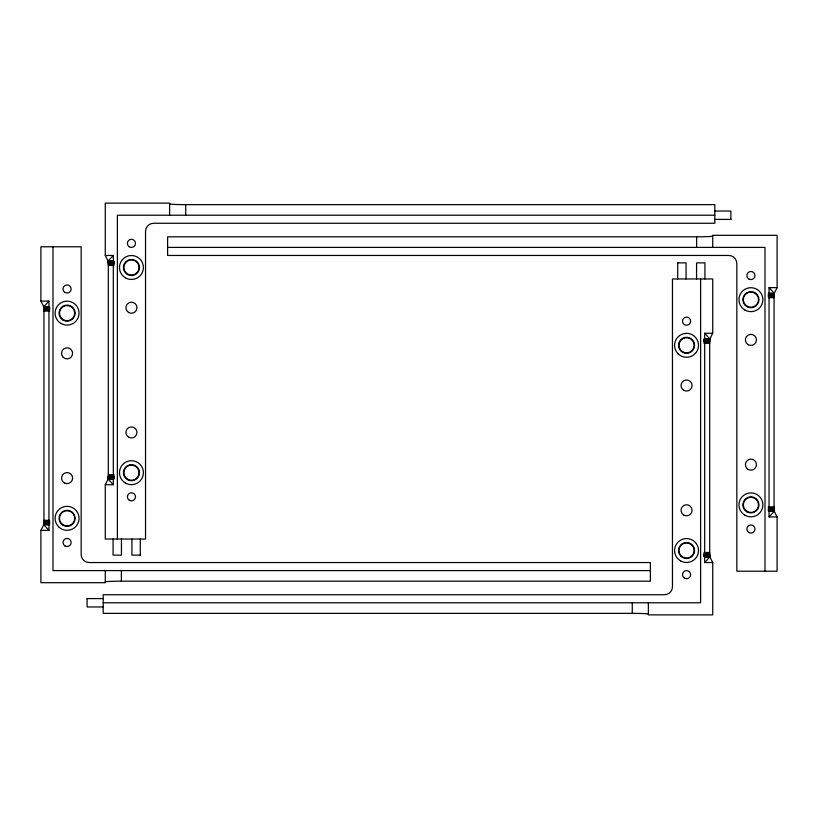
<?xml version="1.0" encoding="UTF-8"?>
<svg xmlns="http://www.w3.org/2000/svg" width="818" height="818" viewBox="0 0 818 818"><rect width="100%" height="100%" fill="white"/><g stroke="black" fill="none" stroke-linecap="round" stroke-linejoin="round"><path stroke-width="1.23" d="M105.266 570.596L105.266 582.692L40.9 582.692L40.9 530.371L43.753 524.757L43.937 520.32L43.937 310.042L43.753 306.699L40.9 301.085L40.9 246.78L81.166 246.78L81.166 554.502A8.047 8.047 0 0 0 89.203 562.549L650.382 562.549L650.382 581.179L121.361 581.179A16.094 0.757 0 0 0 105.266 581.935M169.633 203.876A16.094 0.757 0 0 0 185.727 204.643L714.809 204.643L714.809 223.263L153.579 223.263A8.047 8.047 0 0 0 145.532 231.31L145.532 539.042L105.266 539.042L105.266 484.726L108.119 479.113L108.303 474.685L108.303 264.408L108.119 261.065L105.266 255.451L105.266 203.12L169.633 203.12L169.633 215.226M648.367 602.774L648.367 614.88L712.734 614.88L712.734 562.549L709.881 556.935L709.697 553.592L709.697 343.315L709.881 338.887L712.734 333.274L712.734 278.958L672.468 278.958L672.468 586.69A8.047 8.047 0 0 1 664.42 594.737L103.191 594.737L103.191 613.357L632.273 613.357A16.094 0.757 0 0 1 648.367 614.124M712.734 236.065A16.094 0.757 0 0 1 696.639 236.821L167.618 236.821L167.618 255.451L728.797 255.451A8.047 8.047 0 0 1 736.834 263.498L736.834 571.22L777.1 571.22L777.1 516.915L774.247 511.301L774.063 506.874L774.063 296.586L774.247 293.243L777.1 287.629L777.1 235.308L712.734 235.308L712.734 247.404M40.9 301.085L48.947 301.085L43.753 306.699L49.479 306.699M105.266 255.451L113.313 255.451L108.119 261.065L113.855 261.065M712.734 562.549L704.687 562.549L709.881 556.935L704.145 556.935M777.1 516.915L769.053 516.915L774.247 511.301L768.521 511.301M714.809 211.034L730.903 211.034L730.903 219.388M714.809 215.226L117.373 215.226L117.373 539.042M714.809 219.408L730.903 219.408M167.618 247.404L765.004 247.404L765.004 571.22M108.17 261.3L113.896 261.3M108.191 261.504L113.927 261.504M108.211 261.78L113.947 261.78M108.232 262.118L113.968 262.118M108.252 262.496L113.988 262.496M108.273 262.926L113.999 262.926M677.723 262.875L686.067 262.875L686.077 278.958M108.283 263.386L114.019 263.386M108.293 263.887L114.029 263.887M108.303 264.408L114.039 264.408M108.303 265.492L114.039 265.492M769.053 516.915L769.053 287.629L777.1 287.629M768.521 293.243L774.247 293.243L769.053 287.629M768.47 293.478L774.196 293.478M768.439 293.693L774.176 293.693M768.419 293.969L774.155 293.969M768.399 294.296L774.135 294.296M768.378 294.674L774.114 294.674M768.368 295.104L774.104 295.104M768.347 295.574L774.084 295.574M768.337 296.065L774.073 296.065M768.337 296.586L774.063 296.586M768.327 297.68L774.063 297.68M43.804 306.934L49.53 306.934M43.824 307.149L49.561 307.149M43.845 307.425L49.581 307.425M43.865 307.752L49.601 307.752M43.886 308.13L49.622 308.13M43.896 308.56L49.632 308.56M43.916 309.03L49.653 309.03M43.927 309.521L49.663 309.521M43.937 310.042L49.663 310.042M43.937 311.126L49.673 311.126M704.687 562.549L704.687 333.274L712.734 333.274M704.145 338.887L709.881 338.887L704.687 333.274M704.104 339.122L709.83 339.122M704.073 339.337L709.809 339.337M704.053 339.603L709.789 339.603M704.032 339.94L709.768 339.94M704.012 340.319L709.748 340.319M704.001 340.748L709.727 340.748M703.981 341.208L709.717 341.208M703.971 341.709L709.707 341.709M703.961 342.231L709.697 342.231M703.961 343.315L709.697 343.315M108.303 474.685L114.039 474.685M108.303 475.769L114.039 475.769M108.293 476.291L114.029 476.291M108.283 476.792L114.019 476.792M108.273 477.252L113.999 477.252M108.252 477.681L113.988 477.681M108.232 478.06L113.968 478.06M108.211 478.397L113.947 478.397M108.191 478.663L113.927 478.663M108.17 478.878L113.896 478.878M113.855 479.113L108.119 479.113L113.313 484.726L105.266 484.726M768.327 506.874L774.063 506.874M768.337 507.958L774.063 507.958M768.337 508.479L774.073 508.479M768.347 508.97L774.084 508.97M768.368 509.44L774.104 509.44M768.378 509.87L774.114 509.87M768.399 510.248L774.135 510.248M768.419 510.575L774.155 510.575M768.439 510.851L774.176 510.851M768.47 511.066L774.196 511.066M43.937 520.32L49.673 520.32M43.937 521.414L49.663 521.414M43.927 521.935L49.663 521.935M43.916 522.426L49.653 522.426M43.896 522.896L49.632 522.896M43.886 523.326L49.622 523.326M43.865 523.704L49.601 523.704M43.845 524.031L49.581 524.031M43.824 524.307L49.561 524.307M43.804 524.522L49.53 524.522M49.479 524.757L43.753 524.757L48.947 530.371L40.9 530.371M703.961 552.508L709.697 552.508M703.961 553.592L709.697 553.592M703.971 554.113L709.707 554.113M703.981 554.614L709.717 554.614M704.001 555.074L709.727 555.074M140.277 555.125L131.933 555.125L131.923 539.042M704.012 555.504L709.748 555.504M704.032 555.882L709.768 555.882M704.053 556.22L709.789 556.22M704.073 556.496L709.809 556.496M704.104 556.7L709.83 556.7M650.382 570.596L52.996 570.596L52.996 246.78M87.097 598.592L103.191 598.592M103.191 602.774L700.627 602.774L700.627 278.958M103.191 606.966L87.097 606.966L87.097 598.612M704.932 278.958L704.932 262.875L696.578 262.875L696.558 278.958M696.639 236.821L696.639 247.404M677.713 262.875L677.713 278.958M632.273 602.774L632.273 613.357M185.727 204.643L185.727 215.226M140.287 539.042L140.287 555.125M121.442 539.042L121.442 555.125L113.088 555.125L113.068 539.042M121.361 570.596L121.361 581.179M113.313 255.451L113.313 484.726M48.947 301.085L48.947 530.371M748.153 469.44A5.532 5.532 0 0 0 756.456 464.644A5.532 5.532 0 0 0 748.153 459.849A5.532 5.532 0 0 0 748.153 469.44M748.889 532.528A4.059 4.059 0 0 0 754.973 529.011A4.059 4.059 0 0 0 748.889 525.504A4.059 4.059 0 0 0 748.889 532.528M744.932 310.042A11.973 11.973 0 0 0 762.887 299.674A11.973 11.973 0 0 0 744.932 289.306A11.973 11.973 0 0 0 744.932 310.042M747.12 306.249A7.597 7.597 0 0 0 758.511 299.674A7.597 7.597 0 0 0 747.12 293.089A7.597 7.597 0 0 0 747.12 306.249M746.895 306.638A8.047 8.047 0 0 0 758.961 299.674A8.047 8.047 0 0 0 746.895 292.701A8.047 8.047 0 0 0 746.895 306.638M744.932 515.238A11.973 11.973 0 0 0 762.887 504.87A11.973 11.973 0 0 0 744.932 494.501A11.973 11.973 0 0 0 744.932 515.238M748.153 344.695A5.532 5.532 0 0 0 756.456 339.899A5.532 5.532 0 0 0 748.153 335.104A5.532 5.532 0 0 0 748.153 344.695M745.546 510.248A7.597 7.597 0 0 0 758.255 506.843A7.597 7.597 0 0 0 748.951 497.538A7.597 7.597 0 0 0 745.546 510.248M748.889 279.04A4.059 4.059 0 0 0 754.973 275.533A4.059 4.059 0 0 0 748.889 272.026A4.059 4.059 0 0 0 748.889 279.04M746.895 511.843A8.047 8.047 0 0 0 758.961 504.87A8.047 8.047 0 0 0 746.895 497.906A8.047 8.047 0 0 0 746.895 511.843M683.787 390.329A5.532 5.532 0 0 0 692.089 385.544A5.532 5.532 0 0 0 683.787 380.748A5.532 5.532 0 0 0 683.787 390.329M684.523 324.685A4.059 4.059 0 0 0 690.607 321.167A4.059 4.059 0 0 0 684.523 317.66A4.059 4.059 0 0 0 684.523 324.685M680.566 560.882A11.973 11.973 0 0 0 698.521 550.514A11.973 11.973 0 0 0 680.566 540.146A11.973 11.973 0 0 0 680.566 560.882M682.754 557.089A7.597 7.597 0 0 0 694.145 550.514A7.597 7.597 0 0 0 682.754 543.939A7.597 7.597 0 0 0 682.754 557.089M680.862 556.199A8.047 8.047 0 0 0 694.318 552.6A8.047 8.047 0 0 0 684.472 542.743A8.047 8.047 0 0 0 680.862 556.199M678.081 353.775A11.973 11.973 0 0 0 698.112 348.407A11.973 11.973 0 0 0 683.449 333.744A11.973 11.973 0 0 0 678.081 353.775M683.787 515.074A5.532 5.532 0 0 0 692.089 510.279A5.532 5.532 0 0 0 683.787 505.493A5.532 5.532 0 0 0 683.787 515.074M682.754 351.883A7.597 7.597 0 0 0 694.145 345.308A7.597 7.597 0 0 0 682.754 338.734A7.597 7.597 0 0 0 682.754 351.883M684.523 578.162A4.059 4.059 0 0 0 690.607 574.655A4.059 4.059 0 0 0 684.523 571.138A4.059 4.059 0 0 0 684.523 578.162M682.529 352.282A8.047 8.047 0 0 0 694.594 345.308A8.047 8.047 0 0 0 682.529 338.345A8.047 8.047 0 0 0 682.529 352.282M128.682 437.252A5.532 5.532 0 0 0 136.984 432.456A5.532 5.532 0 0 0 128.682 427.671A5.532 5.532 0 0 0 128.682 437.252M129.418 500.34A4.059 4.059 0 0 0 135.502 496.833A4.059 4.059 0 0 0 129.418 493.315A4.059 4.059 0 0 0 129.418 500.34M125.461 277.854A11.973 11.973 0 0 0 143.416 267.486A11.973 11.973 0 0 0 125.461 257.118A11.973 11.973 0 0 0 125.461 277.854M127.649 274.061A7.597 7.597 0 0 0 139.04 267.486A7.597 7.597 0 0 0 127.649 260.911A7.597 7.597 0 0 0 127.649 274.061M127.424 274.459A8.047 8.047 0 0 0 139.489 267.486A8.047 8.047 0 0 0 127.424 260.523A8.047 8.047 0 0 0 127.424 274.459M125.461 483.06A11.973 11.973 0 0 0 143.416 472.692A11.973 11.973 0 0 0 125.461 462.323A11.973 11.973 0 0 0 125.461 483.06M128.682 312.507A5.532 5.532 0 0 0 136.984 307.721A5.532 5.532 0 0 0 128.682 302.926A5.532 5.532 0 0 0 128.682 312.507M127.649 479.266A7.597 7.597 0 0 0 139.04 472.692A7.597 7.597 0 0 0 127.649 466.117A7.597 7.597 0 0 0 127.649 479.266M129.418 246.862A4.059 4.059 0 0 0 135.502 243.345A4.059 4.059 0 0 0 129.418 239.838A4.059 4.059 0 0 0 129.418 246.862M125.757 478.377A8.047 8.047 0 0 0 139.224 474.777A8.047 8.047 0 0 0 129.367 464.921A8.047 8.047 0 0 0 125.757 478.377M63.17 357.272A5.532 5.532 0 0 0 72.424 354.787A5.532 5.532 0 0 0 65.644 348.008A5.532 5.532 0 0 0 63.17 357.272M65.051 292.496A4.059 4.059 0 0 0 71.135 288.989A4.059 4.059 0 0 0 65.051 285.472A4.059 4.059 0 0 0 65.051 292.496M58.62 526.792A11.973 11.973 0 0 0 78.651 521.424A11.973 11.973 0 0 0 63.978 506.761A11.973 11.973 0 0 0 58.62 526.792M63.283 524.911A7.597 7.597 0 0 0 74.673 518.326A7.597 7.597 0 0 0 63.283 511.751A7.597 7.597 0 0 0 63.283 524.911M63.058 525.299A8.047 8.047 0 0 0 75.123 518.326A8.047 8.047 0 0 0 63.058 511.362A8.047 8.047 0 0 0 63.058 525.299M61.094 323.499A11.973 11.973 0 0 0 79.049 313.13A11.973 11.973 0 0 0 61.094 302.762A11.973 11.973 0 0 0 61.094 323.499M64.315 482.896A5.532 5.532 0 0 0 72.618 478.101A5.532 5.532 0 0 0 64.315 473.305A5.532 5.532 0 0 0 64.315 482.896M63.283 319.705A7.597 7.597 0 0 0 74.673 313.13A7.597 7.597 0 0 0 63.283 306.546A7.597 7.597 0 0 0 63.283 319.705M65.051 545.974A4.059 4.059 0 0 0 71.135 542.467A4.059 4.059 0 0 0 65.051 538.96A4.059 4.059 0 0 0 65.051 545.974M63.058 320.094A8.047 8.047 0 0 0 75.123 313.13A8.047 8.047 0 0 0 63.058 306.157A8.047 8.047 0 0 0 63.058 320.094"/></g></svg>
